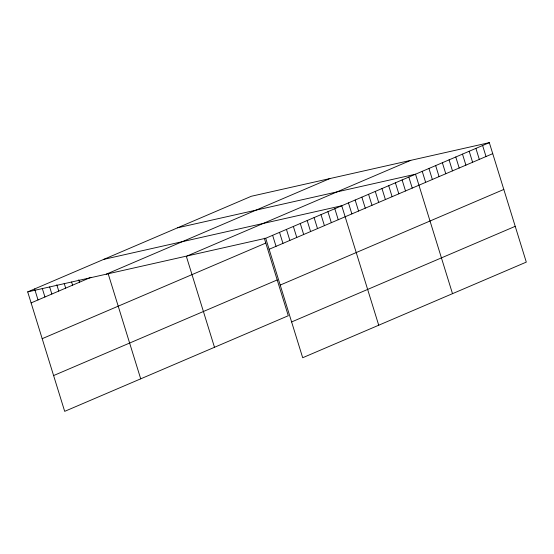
<?xml version="1.0" encoding="UTF-8"?>
<svg xmlns="http://www.w3.org/2000/svg" width="554" height="554" viewBox="0 0 554 554"><rect width="100%" height="100%" fill="white"/><g stroke="black" fill="none" stroke-linecap="round" stroke-linejoin="round"><path stroke-width="0.83" d="M264.286 238.192L288.288 315.732L64.68 411.352L27.7 291.889L251.308 196.268L489.321 142.648L526.3 262.111L302.692 357.732L265.712 238.268L489.321 142.648M31.107 302.906L91.008 277.291M106.243 274.195L329.852 178.575M187.169 255.962L410.777 160.341M42.187 338.688L265.795 243.074M269.126 249.286L492.728 153.666M53.6 375.564L277.208 279.943M280.199 285.075L503.808 189.454M291.619 321.943L515.22 226.33M177.515 227.826L415.528 174.205L452.507 293.668M103.73 259.376L341.742 205.756L378.721 325.219M27.7 291.889L265.712 238.268M482.61 145.522L486.024 156.54M475.907 148.389L479.314 159.407M469.196 151.256L472.604 162.274M462.486 154.123L465.9 165.14M455.776 156.997L459.19 168.007M449.072 159.864L452.479 170.881M442.362 162.731L445.776 173.748M435.652 165.598L439.066 176.615M428.948 168.464L432.355 179.482M422.238 171.338L425.645 182.356M408.824 177.072L412.231 188.09M402.114 179.939L405.521 190.957M395.404 182.813L398.818 193.824M388.7 185.68L392.107 196.698M381.99 188.547L385.397 199.565M375.28 191.414L378.694 202.432M368.569 194.281L371.983 205.299M361.866 197.155L365.273 208.172M355.156 200.022L358.57 211.039M348.445 202.889L351.859 213.906M334.831 208.713L338.238 219.73M327.92 211.67L331.327 222.687M321.008 214.627L324.415 225.644M314.09 217.577L317.504 228.594M307.179 220.534L310.593 231.551M300.268 223.491L303.682 234.508M293.357 226.447L296.771 237.465M286.446 229.404L289.86 240.422M279.535 232.355L282.949 243.372M272.623 235.311L276.037 246.329M186.463 256.731L214.495 347.289M108.141 273.648L140.709 378.839M78.758 279.853L79.492 282.215M71.605 282.021L72.581 285.172M64.209 283.406L65.67 288.128M56.806 284.784L58.759 291.079M49.652 286.951L51.847 294.036M42.256 288.336L44.936 296.992M34.611 288.932L38.025 299.949"/></g></svg>
